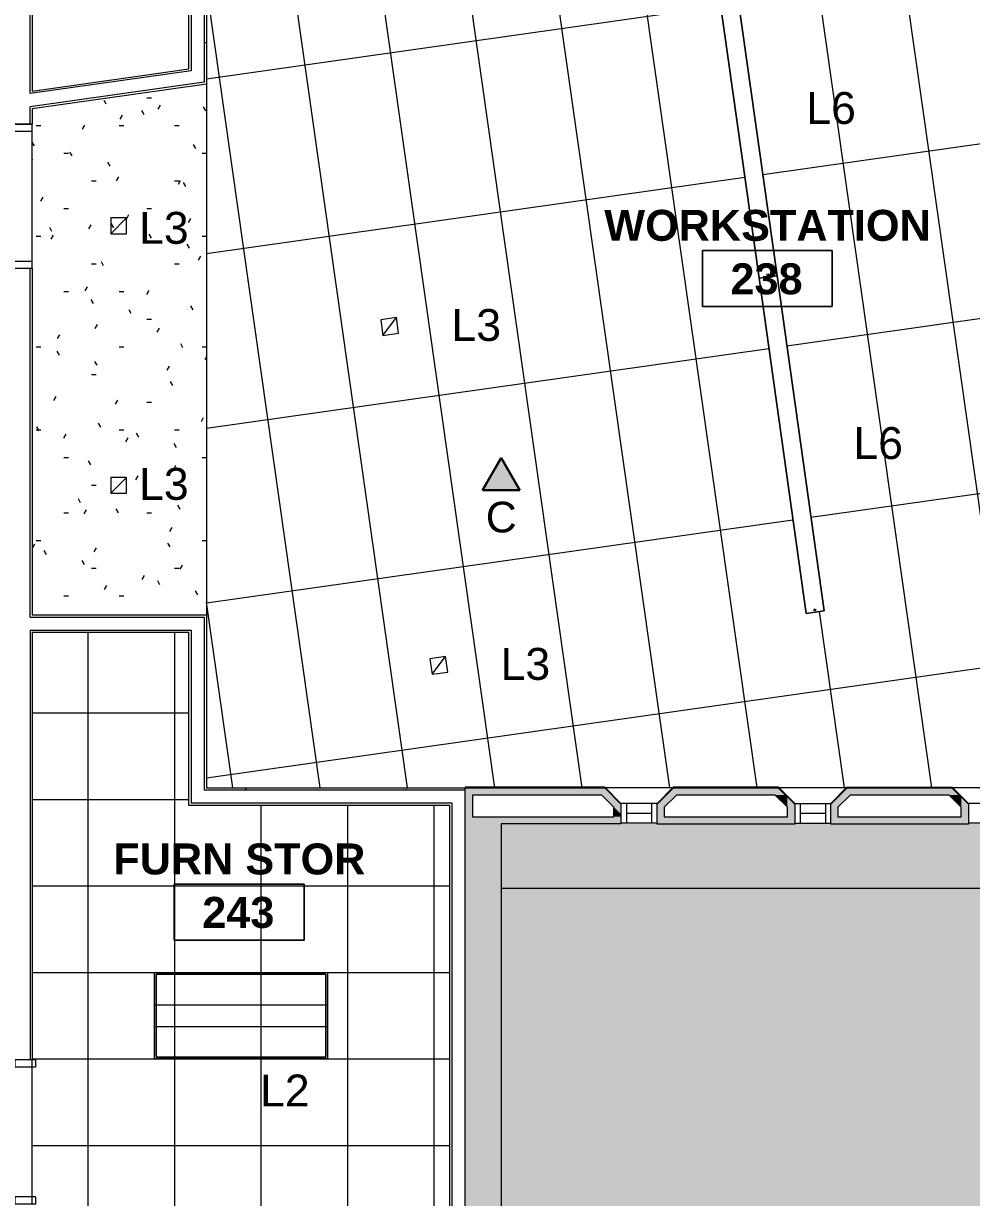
# Model space of a CAD drawing. Header units: inches. Extents: x -24 to 3083, y 122 to 13691.
# Drawn here: x 1517.1 to 1780.2, y 12182.6 to 12508.3 of the extents above; entities that cross this region are included whole.
import ezdxf

# ---------------------------------------------------------------- set-up
doc = ezdxf.new("R2010")
doc.units = ezdxf.units.IN
doc.header["$MEASUREMENT"] = 0
for name, color, linetype, lineweight in [('X2$0$A-ANNO-NOTE', 131, 'Continuous', 9), ('X2$0$A-AREA-IDEN', 2, 'Continuous', 9), ('X2$0$A-CLNG', 13, 'Continuous', 13), ('X2$0$A-CLNG-PATT', 13, 'Continuous', 13), ('X2$0$A-DETL-GENF', 92, 'Continuous', 9), ('X2$0$A-DOOR', 31, 'Continuous', 13), ('X2$0$A-DOOR-FRAM', 31, 'Continuous', 20), ('X2$0$A-GLAZ', 151, 'Continuous', 13), ('X2$0$A-WALL', 113, 'Continuous', 13), ('X2$0$A-Wall-Extr', 7, 'Continuous', 9), ('X2$0$A-WALL-PATT', 111, 'Continuous', 13), ('X2$0$E-LITE-EQPM', 33, 'Continuous', 9), ('X2$0$E-LITE-EQPM-IDEN', 33, 'Continuous', 9), ('X2$0$I-WALL', 2, 'Continuous', 9), ('X2$0$Plaza America_Tower 1_2nd Floor -REVIT_dwg', 8, 'Continuous', 9)]:
    doc.layers.add(name, color=color, linetype=linetype, lineweight=lineweight)
doc.styles.add('X2$0$Arial_3', font='arial.ttf', dxfattribs={"height": 8.851796})
doc.styles.add('X2$0$Swis721 Lt BT', font='swissl.ttf', dxfattribs={"height": 8.514638})
doc.styles.add('X2$0$Swis721 Lt BT_B', font='', dxfattribs={"height": 8.583975})
doc.styles.get('X2$0$Swis721 Lt BT_B').set_extended_font_data('Swis721 Lt BT', bold=True)
pattern_1 = [(0, (0, 0), (30.72, 7.68), [1.267, -21.773, 1.267, -21.773, -122.88]), (0, (0, 0), (30.72, 7.68), [-46.08, 1.267, -44.813, 1.267, -21.773, -53.76]), (0, (0, 0), (30.72, 7.68), [-115.2, 1.267, -14.093, 1.267, -37.133]), (120, (11.52, 3.84), (-22.0110751, 22.7643004), [1.267, -21.773, 1.267, -21.773, -122.88]), (120, (11.52, 3.84), (-22.0110751, 22.7643004), [-46.08, 1.267, -44.813, 1.267, -21.773, -53.76]), (120, (11.52, 3.84), (-22.0110751, 22.7643004), [-115.2, 1.267, -14.093, 1.267, -37.133]), (240, (15.36, 19.2), (-8.7089249, -30.4443004), [1.267, -21.773, 1.267, -21.773, -122.88]), (240, (15.36, 19.2), (-8.7089249, -30.4443004), [-46.08, 1.267, -44.813, 1.267, -21.773, -53.76]), (240, (15.36, 19.2), (-8.7089249, -30.4443004), [-115.2, 1.267, -14.093, 1.267, -37.133])]

# ---------------------------------------------------------------- blocks, each defined once
blk = doc.blocks.new('X2$0$Plaza America_Tower 1_2nd Floor -REVIT_dwg-5250115-FIRST FLOOR')
at = {"layer": 'X2$0$A-GLAZ', "color": 253, "lineweight": 9}
for p, q in [((26624.51, 12291.73), (26624.51, 12291.93)), ((26626.01, 12291.92), (26626.01, 12286.43)), ((26626.01, 12289.17), (26633.01, 12289.17)), ((26633.01, 12291.92), (26633.01, 12286.43)), ((26672.71, 12291.93), (26672.71, 12291.67)), ((26674.21, 12291.92), (26674.21, 12286.43)), ((26674.21, 12289.17), (26681.21, 12289.17)), ((26681.21, 12291.92), (26681.21, 12286.43)), ((26720.91, 12291.67), (26720.91, 12291.93)), ((26634.51, 12286.42), (26624.51, 12286.42)), ((26672.71, 12286.42), (26682.71, 12286.42)), ((26730.91, 12286.42), (26720.91, 12286.42))]:
    blk.add_line(p, q, dxfattribs=at)
at = {"layer": 'X2$0$A-GLAZ', "color": 253, "lineweight": 9, "flags": 128}
for points in [[(26634.51, 12291.67), (26634.51, 12291.92), (26624.51, 12291.92)], [(26672.71, 12291.92), (26682.71, 12291.92), (26682.71, 12291.67)], [(26730.91, 12291.67), (26730.91, 12291.92), (26720.91, 12291.92)]]:
    blk.add_lwpolyline(points, dxfattribs=at)
at = {"layer": 'X2$0$A-Wall-Extr', "color": 253}
blk.add_line((26591.31, 12268.44), (26812.31, 12268.44), dxfattribs=at)
at = {"layer": 'X2$0$A-Wall-Extr', "color": 253, "flags": 128}
for points in [[(26624.51, 12291.93), (26620.01, 12296.42), (26581.31, 12296.42)], [(26624.51, 12291.73), (26624.51, 12291.93), (26620.01, 12296.42), (26581.31, 12296.42), (26581.31, 12296.23)], [(26672.71, 12291.67), (26672.71, 12291.92), (26668.21, 12296.42), (26639.01, 12296.42), (26634.51, 12291.92), (26634.51, 12291.67)], [(26634.51, 12291.92), (26639.01, 12296.42), (26668.21, 12296.42), (26672.71, 12291.93)], [(26682.71, 12291.92), (26687.21, 12296.42), (26716.41, 12296.42), (26720.91, 12291.93)]]:
    blk.add_lwpolyline(points, dxfattribs=at)
blk = doc.blocks.new('X2$0$Single Flush - OTJ_SOLIDFLUSH_ALUM-4896364-FIRST FLOOR')
at = {"layer": 'X2$0$A-DOOR-FRAM'}
for p, q in [((-20, 3.3125), (-20, -2.4375)), ((-20, 3.3125), (-18, 3.3125)), ((-18, 3.3125), (-18, -2.4375)), ((18.000004, 3.3125), (18.000004, -2.4375)), ((18.000004, 3.3125), (20.000004, 3.3125)), ((20.000004, 3.3125), (20.000004, -2.4375)), ((-20, -2.4375), (-18, -2.4375)), ((18.000004, -2.4375), (20.000004, -2.4375))]:
    blk.add_line(p, q, dxfattribs=at)
blk = doc.blocks.new('X2$0$Single Flush - OTJ_SOLIDFLUSH_ALUM-5104245-FIRST FLOOR')
at = {"layer": 'X2$0$A-DOOR-FRAM'}
for p, q in [((-20, 3.3125), (-20, -2.4375)), ((-20, 3.3125), (-18, 3.3125)), ((-18, 3.3125), (-18, -2.4375)), ((18.000004, 3.3125), (18.000004, -2.4375)), ((18.000004, 3.3125), (20.000004, 3.3125)), ((20.000004, 3.3125), (20.000004, -2.4375)), ((-20, -2.4375), (-18, -2.4375)), ((18.000004, -2.4375), (20.000004, -2.4375))]:
    blk.add_line(p, q, dxfattribs=at)
blk = doc.blocks.new('X2$0$L-Ceiling Light - Linear Box - 2_x4_ 2-5222092-FIRST FLOOR')
at = {"layer": 'X2$0$E-LITE-EQPM'}
for p, q in [((-24, -12), (-24, 12)), ((-24, 12), (24, 12)), ((-24, -12), (-24, 12)), ((-24, 12), (24, 12)), ((-23.5, -11.5), (-23.5, 11.5)), ((-23.5, 11.5), (23.5, 11.5)), ((23.5, 11.5), (-23.5, 11.5)), ((-23.5, 11.5), (-23.5, -11.5)), ((23.5, 11.5), (23.5, -11.5)), ((23.5, -11.5), (23.5, 11.5)), ((24, 12), (24, -12)), ((24, 12), (24, -12)), ((-24, 3), (24, 3)), ((-24, -3), (24, -3)), ((24, -12), (-24, -12)), ((24, -12), (-24, -12)), ((23.5, -11.5), (-23.5, -11.5)), ((-23.5, -11.5), (23.5, -11.5))]:
    blk.add_line(p, q, dxfattribs=at)
blk = doc.blocks.new('X2$0$L-Recessed Square Downlight - 4_-4552743-FIRST FLOOR')
at = {"layer": 'X2$0$E-LITE-EQPM'}
for p, q in [((-2.1875, -2.1875), (-2.1875, 2.1875)), ((-2.1875, 2.1875), (2.1875, 2.1875)), ((-2.1875, 2.1875), (2.1875, -2.1875)), ((2.1875, 2.1875), (2.1875, -2.1875)), ((2.1875, -2.1875), (-2.1875, -2.1875))]:
    blk.add_line(p, q, dxfattribs=at)
blk = doc.blocks.new('X2$0$Lighting-Pendant-Axis-Beam6-Flush-Direct-Acrylic - Lighting-Pendant-Axis-Beam6-Flush-Direct-Acrylic  8_ LENGTH-5206772-FIRST FLOOR')
at = {"layer": 'X2$0$A-DETL-GENF'}
for p, q in [((46.9375, 2.515625), (-46.9375, 2.515625)), ((-46.9375, 2.515625), (-46.9375, -2.515625)), ((-46.9375, 2.515625), (46.9375, 2.515625)), ((-46.9375, -2.515625), (-46.9375, 2.515625)), ((46.9375, -2.515625), (46.9375, 2.515625)), ((46.9375, 2.515625), (46.9375, -2.515625)), ((-46.9375, -2.515625), (46.9375, -2.515625)), ((46.9375, -2.515625), (-46.9375, -2.515625))]:
    blk.add_line(p, q, dxfattribs=at)
for centre in [(-46.3125, 0), (46.3125, 0)]:
    blk.add_circle(centre, 0.25, dxfattribs=at)
blk = doc.blocks.new('X2$0$Room Tag - Room Name and Number-3379422-FIRST FLOOR')
at = {"layer": 'X2$0$A-AREA-IDEN'}
for p, q in [((-0.1881, -0.1636), (-0.1881, -0.0018)), ((-0.1881, -0.0018), (0.1869, -0.0018)), ((0.1869, -0.0018), (-0.1881, -0.0018)), ((-0.1881, -0.0018), (-0.1881, -0.1636)), ((0.1869, -0.0018), (0.1869, -0.1636)), ((0.1869, -0.1636), (0.1869, -0.0018)), ((0.1869, -0.1636), (-0.1881, -0.1636)), ((-0.1881, -0.1636), (0.1869, -0.1636))]:
    blk.add_line(p, q, dxfattribs=at)
blk = doc.blocks.new('X2')
at = {"layer": 'X2$0$A-ANNO-NOTE'}
blk.add_hatch(color=256, dxfattribs=at).paths.add_polyline_path([(26586.13, 12378.85), (26591.27, 12387.79), (26596.44, 12378.86)], flags=0)
at = {"layer": 'X2$0$A-CLNG-PATT'}
h = blk.add_hatch(dxfattribs=at)
h.set_pattern_fill('FP2_71', color=256, style=0, pattern_type=2)
h.set_pattern_definition([(98.071, (26803.176, 12338.46), (23.7623, 3.3696), []), (8.071, (26803.176, 12338.46), (6.739, -47.5246), [])])
h.paths.add_polyline_path([(26716.35, 12296.23), (26810.83, 12296.23), (26769.37, 12576.07), (26509.52, 12539.22), (26509.52, 12296.23), (26715.52, 12296.23)], flags=0)
h.paths.add_polyline_path([(26675.88, 12344.63), (26649.75, 12530.55), (26654.73, 12531.25), (26680.86, 12345.33)], flags=0)
h = blk.add_hatch(dxfattribs=at)
h.set_pattern_fill('FP2_46', color=256, style=0, pattern_type=2)
h.set_pattern_definition(pattern_1)
h.paths.add_polyline_path([(26508.89, 12344.23), (26509.52, 12344.23), (26509.52, 12491.48), (26461.18, 12484.62), (26461.18, 12344.23), (26505.27, 12344.23)], flags=0)
h = blk.add_hatch(dxfattribs=at)
h.set_pattern_fill('FP2_19', color=256, style=0, pattern_type=2)
h.set_pattern_definition([(90, (26519.095, 12221.018), (24, -1e-15), []), (0, (26519.095, 12221.018), (0, -24), [])])
h.paths.add_polyline_path([(26461.18, 12176.42), (26577.06, 12176.42), (26577.06, 12291.36), (26504.64, 12291.36), (26504.64, 12339.36), (26461.18, 12339.36), (26461.18, 12180.76)], flags=0)
at = {"layer": 'X2$0$A-DETL-GENF'}
blk.add_hatch(color=9, dxfattribs=at).paths.add_polyline_path([(26684.92, 11956.42), (26806.81, 11956.42), (26806.81, 11961.42), (26811.6, 11961.42), (26811.6, 12187.23), (26812.31, 12187.23), (26812.31, 12286.18), (26591.31, 12286.18), (26591.3, 12023.92), (26587.05, 12023.92), (26587.05, 12022.32), (26581.05, 12022.32), (26581.05, 12023.92), (26573.3, 12023.92), (26573.3, 12166.42), (26480.31, 12166.42), (26480.31, 11961.42), (26581.05, 11961.42), (26581.05, 11982.32), (26587.05, 11982.32), (26587.05, 11961.42), (26597.56, 11961.42), (26597.56, 11956.42)], flags=0)
at = {"layer": 'X2$0$A-WALL-PATT', "lineweight": 9}
h = blk.add_hatch(dxfattribs=at)
h.set_pattern_fill('FP2_1', color=256, style=0, pattern_type=2)
h.set_pattern_definition(pattern_1)
h.paths.add_polyline_path([(26508.89, 12491.39), (26509.52, 12491.48), (26509.52, 12543.62), (26508.89, 12543.54), (26508.89, 12491.42)], flags=0)
h = blk.add_hatch(dxfattribs=at)
h.set_pattern_fill('FP2_1', color=256, style=0, pattern_type=2)
h.set_pattern_definition(pattern_1)
h.paths.add_polyline_path([(26504.64, 12495.08), (26505.27, 12495.17), (26505.27, 12538.73), (26504.64, 12538.64), (26504.64, 12495.17)], flags=0)
h = blk.add_hatch(dxfattribs=at)
h.set_pattern_fill('FP2_1', color=256, style=0, pattern_type=2)
h.set_pattern_definition(pattern_1)
h.paths.add_polyline_path([(26461.18, 12488.91), (26504.64, 12495.08), (26504.64, 12495.71), (26461.18, 12489.55)], flags=0)
h = blk.add_hatch(dxfattribs=at)
h.set_pattern_fill('FP2_1', color=256, style=0, pattern_type=2)
h.set_pattern_definition(pattern_1)
h.paths.add_polyline_path([(26461.18, 12343.61), (26508.89, 12343.61), (26508.88, 12344.23), (26461.18, 12344.23)], flags=0)
h = blk.add_hatch(dxfattribs=at)
h.set_pattern_fill('FP2_1', color=256, style=0, pattern_type=2)
h.set_pattern_definition(pattern_1)
h.paths.add_polyline_path([(26467.64, 12339.36), (26504.64, 12339.36), (26504.63, 12339.98), (26461.18, 12339.98), (26461.18, 12339.36)], flags=0)
h = blk.add_hatch(dxfattribs=at)
h.set_pattern_fill('FP2_1', color=256, style=0, pattern_type=2)
h.set_pattern_definition(pattern_1)
h.paths.add_polyline_path([(26504.88, 12291.98), (26505.27, 12291.98), (26505.27, 12339.98), (26504.64, 12339.98), (26504.64, 12291.98)], flags=0)
h = blk.add_hatch(dxfattribs=at)
h.set_pattern_fill('FP2_1', color=256, style=0, pattern_type=2)
h.set_pattern_definition(pattern_1)
h.paths.add_polyline_path([(26577.39, 12295.61), (26581.31, 12295.61), (26581.31, 12296.23), (26508.89, 12296.23), (26508.89, 12295.61), (26511.09, 12295.61)], flags=0)
for points in [[(26583.31, 12288.23), (26583.31, 12296.23), (26581.31, 12296.23), (26581.31, 12288.23)], [(26619.18, 12294.23), (26617.18, 12296.23), (26583.31, 12296.23), (26583.31, 12294.23), (26598, 12294.23)], [(26624.51, 12288.9), (26624.51, 12291.73), (26620.01, 12296.23), (26617.18, 12296.23), (26622.51, 12290.9)], [(26636.51, 12290.84), (26641.9, 12296.23), (26639.07, 12296.23), (26636.51, 12293.67)], [(26667.32, 12294.23), (26670.15, 12294.23), (26668.15, 12296.23), (26641.9, 12296.23), (26639.9, 12294.23)], [(26684.71, 12290.84), (26690.1, 12296.23), (26687.27, 12296.23), (26684.71, 12293.67)], [(26715.52, 12294.23), (26718.35, 12294.23), (26716.35, 12296.23), (26690.1, 12296.23), (26688.1, 12294.23)], [(26634.51, 12286.18), (26636.51, 12286.18), (26636.51, 12293.67), (26634.51, 12291.67), (26634.51, 12290.84)], [(26670.71, 12290.84), (26670.71, 12293.67), (26670.15, 12294.23), (26667.32, 12294.23), (26668.15, 12293.4)], [(26672.71, 12286.18), (26672.7, 12291.68), (26670.71, 12293.67), (26670.71, 12286.18)], [(26682.71, 12286.18), (26684.71, 12286.18), (26684.71, 12293.67), (26682.71, 12291.67), (26682.71, 12290.84)], [(26718.91, 12290.84), (26718.91, 12293.67), (26718.35, 12294.23), (26715.52, 12294.23), (26716.35, 12293.4)], [(26720.91, 12286.18), (26720.9, 12291.68), (26718.91, 12293.67), (26718.91, 12286.18)], [(26622.51, 12288.23), (26624.51, 12288.23), (26624.51, 12288.9), (26622.51, 12290.9), (26622.51, 12288.9)], [(26591.31, 12286.23), (26624.51, 12286.23), (26624.51, 12288.23), (26581.31, 12288.23), (26581.31, 12286.23), (26591.3, 12286.23)], [(26581.31, 12176.42), (26591.31, 12176.42), (26591.31, 12286.23), (26581.31, 12286.23), (26581.31, 12204.61)], [(26670.71, 12286.18), (26670.71, 12288.18), (26636.51, 12288.18), (26636.51, 12286.18)], [(26684.92, 12286.18), (26718.91, 12286.18), (26718.91, 12288.18), (26684.71, 12288.18), (26684.71, 12286.18)]]:
    blk.add_hatch(color=7, dxfattribs=at).paths.add_polyline_path(points, flags=0)
h = blk.add_hatch(dxfattribs=at)
h.set_pattern_fill('FP2_1', color=256, style=0, pattern_type=2)
h.set_pattern_definition(pattern_1)
h.paths.add_polyline_path([(26509.52, 12291.36), (26577.68, 12291.36), (26577.68, 12291.98), (26504.64, 12291.98), (26504.64, 12291.36), (26508.89, 12291.36)], flags=0)
h = blk.add_hatch(dxfattribs=at)
h.set_pattern_fill('FP2_1', color=256, style=0, pattern_type=2)
h.set_pattern_definition(pattern_1)
h.paths.add_polyline_path([(26577.68, 12176.42), (26577.68, 12291.36), (26577.06, 12291.36), (26577.06, 12176.42), (26577.39, 12176.42)], flags=0)
at = {"layer": 'X2$0$A-ANNO-NOTE'}
for p, q in [((26591.27, 12387.79), (26586.13, 12378.85)), ((26596.44, 12378.86), (26591.27, 12387.79)), ((26586.13, 12378.85), (26596.44, 12378.86))]:
    blk.add_line(p, q, dxfattribs=at)
at = {"layer": 'X2$0$A-ANNO-NOTE', "lineweight": 30}
for p, q in [((26591.27, 12387.79), (26586.13, 12378.85)), ((26591.27, 12387.79), (26596.44, 12378.86)), ((26596.44, 12378.86), (26586.13, 12378.85))]:
    blk.add_line(p, q, dxfattribs=at)
at = {"layer": 'X2$0$A-CLNG'}
for p, q in [((26509.52, 12491.48), (26509.52, 12344.23)), ((26639.07, 12296.23), (26620.01, 12296.23)), ((26687.27, 12296.23), (26668.15, 12296.23)), ((26735.47, 12296.23), (26716.35, 12296.23))]:
    blk.add_line(p, q, dxfattribs=at)
at = {"layer": 'X2$0$A-WALL'}
for p, q in [((26508.89, 12543.54), (26508.89, 12492.02)), ((26505.27, 12539.36), (26505.27, 12495.17)), ((26460.56, 12488.83), (26460.56, 12533.02)), ((26505.27, 12495.17), (26460.56, 12488.83)), ((26508.89, 12492.02), (26460.56, 12485.16)), ((26460.56, 12480.39), (26460.56, 12485.16)), ((26460.56, 12343.61), (26460.56, 12440.39)), ((26460.56, 12343.61), (26508.89, 12343.61)), ((26508.89, 12343.61), (26508.89, 12295.61)), ((26460.56, 12339.98), (26460.56, 12220.76)), ((26460.56, 12339.98), (26505.27, 12339.98)), ((26505.27, 12339.98), (26505.27, 12291.98)), ((26581.31, 12295.61), (26508.89, 12295.61)), ((26577.68, 12291.98), (26505.27, 12291.98)), ((26577.68, 12176.42), (26577.68, 12291.98))]:
    blk.add_line(p, q, dxfattribs=at)
at = {"layer": 'X2$0$A-WALL', "color": 8, "lineweight": 20}
for p, q in [((26581.31, 12176.42), (26581.31, 12286.23)), ((26591.31, 12286.23), (26591.31, 12176.42))]:
    blk.add_line(p, q, dxfattribs=at)
at = {"layer": 'X2$0$I-WALL', "lineweight": 13}
for p, q in [((26504.64, 12495.71), (26504.64, 12538.64)), ((26509.52, 12539.33), (26509.52, 12491.48)), ((26461.18, 12532.48), (26461.18, 12489.55)), ((26461.18, 12489.55), (26504.64, 12495.71)), ((26509.52, 12491.48), (26461.18, 12484.62)), ((26461.18, 12484.62), (26461.18, 12480.39)), ((26461.18, 12480.39), (26456.31, 12480.39)), ((26456.31, 12440.39), (26461.18, 12440.39)), ((26461.18, 12440.39), (26461.18, 12344.23)), ((26461.18, 12344.23), (26509.52, 12344.23)), ((26509.52, 12344.23), (26509.52, 12296.23)), ((26461.18, 12339.36), (26461.18, 12220.76)), ((26504.64, 12339.36), (26461.18, 12339.36)), ((26504.64, 12291.36), (26504.64, 12339.36)), ((26509.52, 12296.23), (26581.31, 12296.23)), ((26577.06, 12291.36), (26504.64, 12291.36)), ((26577.06, 12176.42), (26577.06, 12291.36)), ((26461.18, 12220.76), (26456.31, 12220.76))]:
    blk.add_line(p, q, dxfattribs=at)
at = {"layer": 'X2$0$I-WALL'}
for p, q in [((26461.18, 12440.39), (26461.18, 12480.39)), ((26461.18, 12180.76), (26461.18, 12220.76))]:
    blk.add_line(p, q, dxfattribs=at)
at = {"layer": 'X2$0$I-WALL', "color": 8, "lineweight": 20}
for p, q in [((26581.31, 12296.23), (26620.01, 12296.23)), ((26581.31, 12286.23), (26581.31, 12296.23)), ((26620.01, 12296.23), (26624.51, 12291.73)), ((26634.51, 12291.67), (26639.07, 12296.23)), ((26639.07, 12296.23), (26668.15, 12296.23)), ((26668.15, 12296.23), (26672.71, 12291.67)), ((26682.71, 12291.67), (26687.27, 12296.23)), ((26687.27, 12296.23), (26716.35, 12296.23)), ((26716.35, 12296.23), (26720.91, 12291.67)), ((26619.18, 12294.23), (26583.31, 12294.23)), ((26583.31, 12294.23), (26583.31, 12288.23)), ((26622.51, 12290.9), (26619.18, 12294.23)), ((26639.9, 12294.23), (26636.51, 12290.84)), ((26667.32, 12294.23), (26639.9, 12294.23)), ((26670.71, 12290.84), (26667.32, 12294.23)), ((26688.1, 12294.23), (26684.71, 12290.84)), ((26715.52, 12294.23), (26688.1, 12294.23)), ((26718.91, 12290.84), (26715.52, 12294.23)), ((26622.51, 12288.23), (26622.51, 12290.9)), ((26624.51, 12291.73), (26624.51, 12286.23)), ((26634.51, 12286.18), (26634.51, 12291.67)), ((26636.51, 12290.84), (26636.51, 12288.18)), ((26670.71, 12288.18), (26670.71, 12290.84)), ((26672.71, 12291.67), (26672.71, 12286.18)), ((26682.71, 12286.18), (26682.71, 12291.67)), ((26684.71, 12290.84), (26684.71, 12288.18)), ((26718.91, 12288.18), (26718.91, 12290.84)), ((26720.91, 12291.67), (26720.91, 12286.18)), ((26583.31, 12288.23), (26622.51, 12288.23)), ((26624.51, 12286.23), (26591.31, 12286.23)), ((26672.71, 12286.18), (26634.51, 12286.18)), ((26636.51, 12288.18), (26670.71, 12288.18)), ((26720.91, 12286.18), (26682.71, 12286.18)), ((26684.71, 12288.18), (26718.91, 12288.18))]:
    blk.add_line(p, q, dxfattribs=at)
at = {"layer": 'X2$0$A-AREA-IDEN', "xscale": 95.99999999999994, "yscale": 95.99999999999994, "zscale": 95.99999999999994}
for p in [(26665.16, 12445.44), (26518.63, 12269.67)]:
    blk.add_blockref('X2$0$Room Tag - Room Name and Number-3379422-FIRST FLOOR', p, dxfattribs=at)
at = {"layer": 'X2$0$A-DOOR'}
for name, p, rotation in [('X2$0$Single Flush - OTJ_SOLIDFLUSH_ALUM-4896364-FIRST FLOOR', (26458.74, 12460.39), 89.99999999999993), ('X2$0$Single Flush - OTJ_SOLIDFLUSH_ALUM-5104245-FIRST FLOOR', (26458.74, 12200.76), 270)]:
    blk.add_blockref(name, p, dxfattribs=dict(at, rotation=rotation))
at = {"layer": 'X2$0$E-LITE-EQPM', "rotation": 277.9997712112965}
for p in [(26658.78, 12484.42), (26671.84, 12391.46)]:
    blk.add_blockref('X2$0$Lighting-Pendant-Axis-Beam6-Flush-Direct-Acrylic - Lighting-Pendant-Axis-Beam6-Flush-Direct-Acrylic  8_ LENGTH-5206772-FIRST FLOOR', p, dxfattribs=at)
at = {"layer": 'X2$0$E-LITE-EQPM', "extrusion": (0, 0, -1)}
for p, rotation in [((-26485.16, 12452.14), 180), ((-26560.33, 12424.22), 171.9291857450708), ((-26485.16, 12380.14), 180), ((-26573.96, 12330.2), 171.9291857450708)]:
    blk.add_blockref('X2$0$L-Recessed Square Downlight - 4_-4552743-FIRST FLOOR', p, dxfattribs=dict(at, rotation=rotation))
at = {"layer": 'X2$0$E-LITE-EQPM'}
blk.add_blockref('X2$0$L-Ceiling Light - Linear Box - 2_x4_ 2-5222092-FIRST FLOOR', (26519.09, 12233.02), dxfattribs=at)
at = {"layer": 'X2$0$Plaza America_Tower 1_2nd Floor -REVIT_dwg', "color": 253}
blk.add_blockref('X2$0$Plaza America_Tower 1_2nd Floor -REVIT_dwg-5250115-FIRST FLOOR', (0, 0), dxfattribs=at)
at = {"layer": 'X2$0$A-ANNO-NOTE', "insert": (26591.29, 12375.61), "char_height": 8.51, "width": 9.936, "attachment_point": 2, "rotation": 0.074, "line_spacing_factor": 1.00667, "style": 'X2$0$Swis721 Lt BT'}
blk.add_mtext('C', dxfattribs=at)
at = {"layer": 'X2$0$A-AREA-IDEN', "char_height": 8.584, "attachment_point": 2, "line_spacing_factor": 0.998538, "style": 'X2$0$Swis721 Lt BT_B'}
for s, insert, width in [('WORKSTATION', (26665.17, 12456.58), 99.144), ('238', (26664.89, 12441.75), 23.004), ('FURN STOR', (26518.64, 12280.8), 78.192), ('243', (26518.35, 12265.98), 23.004)]:
    blk.add_mtext(s, dxfattribs=dict(at, insert=insert, width=width))
at = {"layer": 'X2$0$E-LITE-EQPM-IDEN', "char_height": 8.852, "width": 16.416, "attachment_point": 2, "line_spacing_factor": 0.938532, "style": 'X2$0$Arial_3'}
for s, insert in [('L6', (26682.81, 12489.27)), ('L3', (26497.69, 12456.02)), ('L3', (26584.36, 12429.07)), ('L6', (26695.87, 12396.31)), ('L3', (26497.69, 12384.99)), ('L3', (26597.99, 12335.05)), ('L2', (26531.26, 12216.69))]:
    blk.add_mtext(s, dxfattribs=dict(at, insert=insert))

msp = doc.modelspace()

# ---------------------------------------------------------------- block references
at = {"color": 253, "lineweight": 5}
msp.add_blockref('X2', (-24941.6, 0), dxfattribs=at)

doc.saveas('drawing.dxf')
